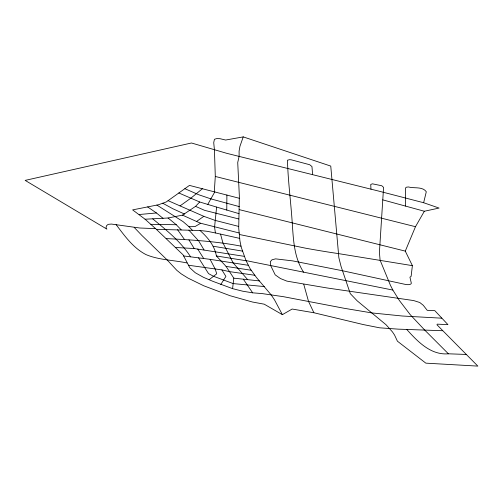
<?xml version="1.0" encoding="UTF-8"?>
<svg xmlns="http://www.w3.org/2000/svg" width="503" height="503" viewBox="0 0 503 503"><rect width="100%" height="100%" fill="white"/><g stroke="black" fill="none" stroke-linecap="round" stroke-linejoin="round"><path stroke-width="0.75" d="M226.778 210.059L226.891 195.007M442.722 330.729L398.326 329.151L379.639 327.818L363.355 324.586L313.885 312.74L292.161 309.037L282.384 314.658L274.531 299.895L271.155 294.871L256.461 277.499L250.261 268.923L246.011 260.604L241.226 247.225L239.912 240.767L238.718 228.117L239.353 196.157L237.724 162.526L239.12 156.358L239.088 151.196L239.95 146.272L243.238 136.891L330.754 166.084L338.865 257.743L341.04 266.357L350.277 293.62L357.205 300.851L386.053 324.743L392.441 331.892L394.559 335.061L397.427 341.197L425.834 363.153L477.85 366.109L437.019 324.844L437.157 324.152L447.94 324.63L434.806 310.647L427.21 310.32L423.268 305.283L419.791 302.517L413.661 300.568L326.623 287.892L286.905 281.127L280.46 278.555L275.191 274.852L270.658 265.54L270.293 261.648L271.985 259.793L275.594 258.863L292.589 260.875L342.537 270.752L404.708 284.264A7.702 2.949 17.3 0 0 409.681 284.516L410.844 284.032L411.341 283.258L409.939 277.191L411.121 276.386L412.385 265.647L405.286 251.123L415.484 226.702L424.343 211.247L439.081 208.066L423.639 202.728L379.205 191.215L226.759 153.327L191.486 142.99L25.15 180.388L106.9 229.142L106.001 227.67L106.623 225.577L108.17 224.357L111.396 224.055L139.796 228.004L155.609 228.645L183.017 254.763L189.813 267.753L195.239 272.72L203.482 277.323L212.939 281.359L232.593 288.647L242.767 291.218L252.651 292.828L261.969 293.57L283.447 296.688L343.958 308.245L371.931 312.929L402.274 316.01L441.76 318.185M243.238 136.891L225.64 140.035L219.949 138.683L216.661 138.608L214.435 139.281L213.725 142.657L214.429 149.963L215.297 176.459L214.297 191.712M370.981 189.178L370.724 184.482L372.39 183.815L381.802 185.764L383.575 187.368L379.413 252.349L380.086 260.12L390.447 285.339L392.874 290.074L399.395 300.517L410.247 314.696L424.771 330.138L448.406 353.804L466.224 354.445M232.593 288.647L233.801 278.159L226.067 266.401L216.384 255.952C214.58 245.477 207.695 237.429 200.018 230.512L156.326 229.324M178.842 192.982L199.672 201.973L216.604 207.079L214.574 227.054L215.397 232.958L239.749 238.391M423.639 202.728L426.299 191.731C422.457 186.267 414.007 188.612 408.449 186.953L406.386 187.21L405.449 188.065L405.38 206.054M214.819 191.85L207.708 204.52M220.786 284.491L225.91 276.43L221.88 269.904L188.336 265.219M239.34 198.289L189.449 185.406L166.286 201.948L158.439 204.765L132.629 209.889L145.071 219.214L168.077 218L182.495 215.146L195.56 206.362L199.672 201.973M202.464 188.688L190.769 198.245L180.061 205.89M209.11 279.725L216.724 273.795L215.24 269.143L210.109 259.341L183.589 255.933M182.495 215.146L196.554 221.483L203.816 216.321L215.095 220.377L238.68 226.419M239.296 233.015L200.678 223.257L194.988 226.595L188.99 226.727L183.079 221.634L156.867 205.079M139.174 214.523L156.433 212.964L163.073 218.371M150.887 224.325L176.283 224.734L181.237 229.827M166.21 238.592C191.215 239.856 216.391 241.295 241.006 246.162M448.406 353.804C430.731 355.363 417.565 341.48 406.77 329.459M175.748 247.482L194.221 248.545L244.427 256.367M264.301 286.572L233.178 283.591L213.524 276.285L208.544 273.626L198.54 257.832M233.801 278.159L259.429 280.925M200.018 230.512L207.519 231.355L215.397 232.958M210.109 259.341L248.425 265.32M254.851 275.273L229.186 271.57L221.88 269.904M226.067 266.401L251.223 270.256M216.384 255.952L246.08 260.736M187.015 262.968C173.403 260.057 158.961 260.076 145.996 254.6C133.188 247.992 124.631 235.85 116.136 224.64M213.171 246.237L242.553 251.116M412.385 265.647L338.5 253.606A419.477 160.526 17.3 0 1 305.466 248.161L239.472 234.511M392.874 290.074L246.011 260.604M405.286 251.123L239.258 209.632M238.711 218.956L204.595 210.336L195.56 206.362M415.484 226.702L215.297 176.459M239.277 206.601L211.084 198.943L198.603 194.699L184.865 188.682M382.739 199.854L424.343 211.247M216.604 207.079L239 213.637M196.554 221.483L200.678 223.257M168.09 200.653L203.816 216.321M184.557 214.064L172.762 208.695L162.746 203.218M282.384 314.658L264.207 304.177L252.512 302.039L229.928 295.676L203.728 285.767L188.015 278.09L181.256 273.884L176.842 270.356L167.021 259.793L141.89 235.448L134.182 227.387M147.662 206.928L156.433 212.964M168.077 218L176.283 224.734M152.736 218.855C166.48 230.211 180.904 241.641 190.593 256.826M145.071 219.214L155.609 228.645M188.99 226.727L192.335 230.242M188.87 230.123L198.76 241.031L204.042 249.953M247.677 279.662L233.134 262.855L222.879 242.792L220.54 234.128M177.546 229.695L184.249 239.189M243.345 279.19L252.651 292.828M197.717 249.054L203.671 258.467M188.939 239.856L194.221 248.545M303.561 272.154C294.029 257.461 293.412 239.837 292.237 222.917C290.879 202.03 288.024 181.049 287.452 160.218L289.621 159.652L291.262 159.809L309.71 164.733L311.967 166.568L312.596 174.585M313.885 312.74L308.496 301.31L303.743 284.258"/></g></svg>
